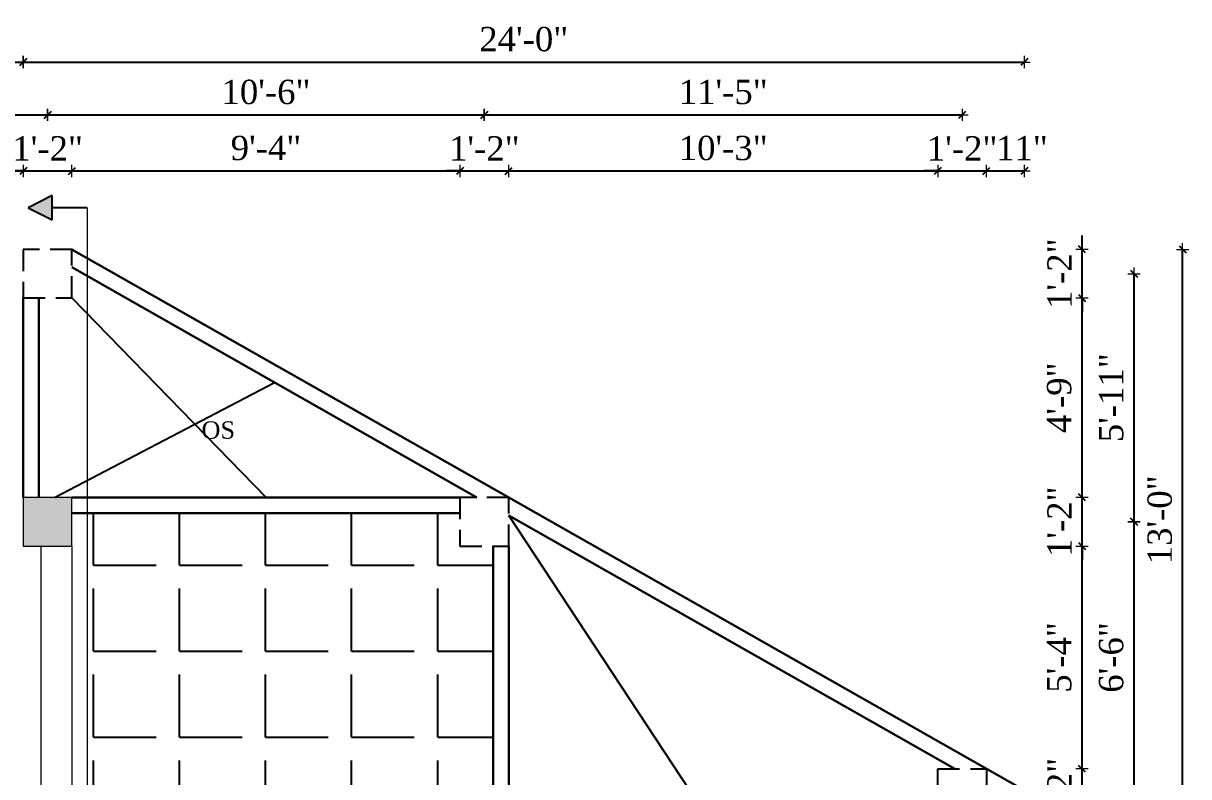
# Model space of a CAD drawing. Header units: inches. Extents: x 151827 to 346502, y -56182 to -23217.
# Drawn here: x 155697.4 to 156032.5, y -27082.9 to -26866.1 of the extents above; entities that cross this region are included whole.
import ezdxf

# ---------------------------------------------------------------- set-up
doc = ezdxf.new("R2010")
doc.units = ezdxf.units.IN
doc.header["$LTSCALE"] = 5
doc.header["$MEASUREMENT"] = 0
doc.linetypes.add('HIDDEN', pattern=[0.375, 0.25, -0.125])
doc.layers.add('A-WALL', color=7, linetype='Continuous', lineweight=9)
doc.layers.add('Dimension', color=7, linetype='Continuous', lineweight=18)
doc.layers.add('dim line', color=7, linetype='Continuous', lineweight=15, true_color=0xfab2b2)
doc.layers.add('TEXT', color=6, linetype='Continuous')
doc.layers.add('WALL', color=7, linetype='Continuous')
doc.styles.add('ordinary', font='times.ttf')
doc.dimstyles.new('Copy of 96', dxfattribs={"dimtxt": 7, "dimasz": 4, "dimexe": 0.5, "dimexo": 0.5, "dimgap": 3, "dimtad": 1, "dimdec": 1, "dimzin": 11, "dimdsep": 46, "dimlunit": 4, "dimtxsty": 'ordinary', "dimblk": 'OBLIQUE', "dimcen": 0.09, "dimse1": 1, "dimse2": 1, "dimclrt": 6, "dimazin": 0, "dimtfac": 1, "dimtdec": 1, "dimtix": 1, "dimtmove": 2, "dimatfit": 3, "dimldrblk": 'leader', "dimfxl": 0.5, "dimfxlon": 1, "dimtolj": 1, "dimtzin": 0, "dimarcsym": 0})

# ---------------------------------------------------------------- blocks, each defined once
blk = doc.blocks.new('oblique')
at = {"color": 0, "lineweight": -2}
blk.add_line((0.25, 0.25), (-0.25, -0.25), dxfattribs=at)
at = {"layer": 'dim line', "lineweight": 9}
for p, q in [((-0.4375, 0), (0.4375, 0)), ((0, 0.4375), (0, -0.4375))]:
    blk.add_line(p, q, dxfattribs=at)
blk = doc.blocks.new('*D497')
at = {"layer": 'A-WALL', "color": 0, "lineweight": -2, "ltscale": 5, "transparency": 16777216}
for p, q in [((156001.83, -27080.67), (156001.83, -27076.67)), ((156001.83, -27094.67), (156001.83, -27080.67)), ((156001.83, -27094.67), (156001.83, -27098.67))]:
    blk.add_line(p, q, dxfattribs=at)
at = {"layer": 'Defpoints', "color": 0, "ltscale": 5, "transparency": 16777216}
for p in [(155974.34, -27080.67), (156001.83, -27080.67), (155974.34, -27094.67)]:
    blk.add_point(p, dxfattribs=at)
at = {"layer": 'A-WALL', "color": 0, "lineweight": -2, "ltscale": 5, "transparency": 16777216, "xscale": 4, "yscale": 4, "zscale": 4}
for p, rotation in [((156001.83, -27080.67), 270), ((156001.83, -27094.67), 90)]:
    blk.add_blockref('oblique', p, dxfattribs=dict(at, rotation=rotation))
at = {"layer": 'A-WALL', "color": 6, "ltscale": 5, "transparency": 16777216, "insert": (155995.33, -27087.67), "char_height": 7, "attachment_point": 5, "rotation": 90, "style": 'ordinary'}
blk.add_mtext('\\A1;1\'-2"', dxfattribs=at)
blk = doc.blocks.new('_OBLIQUE')
at = {"color": 0, "linetype": 'ByBlock'}
blk.add_line((-0.5, -0.5), (0.5, 0.5), dxfattribs=at)
blk = doc.blocks.new('leader')
at = {"layer": 'Dimension'}
for p, q in [((0, -4.328), (0, 4.328)), ((-4.424, 0), (4.424, 0))]:
    blk.add_line(p, q, dxfattribs=at)
blk = doc.blocks.new('*D498')
at = {"layer": 'A-WALL', "color": 0, "lineweight": -2, "ltscale": 5, "transparency": 16777216}
blk.add_line((156001.83, -27080.67), (156001.83, -27016.57), dxfattribs=at)
at = {"layer": 'Defpoints', "color": 0, "ltscale": 5, "transparency": 16777216}
for p in [(155836.95, -27016.57), (156001.83, -27016.57), (155974.34, -27080.67)]:
    blk.add_point(p, dxfattribs=at)
at = {"layer": 'A-WALL', "color": 0, "lineweight": -2, "ltscale": 5, "transparency": 16777216, "xscale": 4, "yscale": 4, "zscale": 4}
for p, rotation in [((156001.83, -27016.57), 90), ((156001.83, -27080.67), 270)]:
    blk.add_blockref('oblique', p, dxfattribs=dict(at, rotation=rotation))
at = {"layer": 'A-WALL', "color": 6, "ltscale": 5, "transparency": 16777216, "insert": (155995.27, -27048.62), "char_height": 7, "attachment_point": 5, "rotation": 90, "style": 'ordinary'}
blk.add_mtext('\\A1;5\'-4"', dxfattribs=at)
blk = doc.blocks.new('*D499')
at = {"layer": 'A-WALL', "color": 0, "lineweight": -2, "ltscale": 5, "transparency": 16777216}
for p, q in [((156001.83, -27002.57), (156001.83, -26998.57)), ((156001.83, -27016.57), (156001.83, -27002.57)), ((156001.83, -27016.57), (156001.83, -27020.57))]:
    blk.add_line(p, q, dxfattribs=at)
at = {"layer": 'Defpoints', "color": 0, "ltscale": 5, "transparency": 16777216}
for p in [(155836.95, -27002.57), (156001.83, -27002.57), (155836.95, -27016.57)]:
    blk.add_point(p, dxfattribs=at)
at = {"layer": 'A-WALL', "color": 0, "lineweight": -2, "ltscale": 5, "transparency": 16777216, "xscale": 4, "yscale": 4, "zscale": 4}
for p, rotation in [((156001.83, -27002.57), 270), ((156001.83, -27016.57), 90)]:
    blk.add_blockref('oblique', p, dxfattribs=dict(at, rotation=rotation))
at = {"layer": 'A-WALL', "color": 6, "ltscale": 5, "transparency": 16777216, "insert": (155995.33, -27009.57), "char_height": 7, "attachment_point": 5, "rotation": 90, "style": 'ordinary'}
blk.add_mtext('\\A1;1\'-2"', dxfattribs=at)
blk = doc.blocks.new('*D500')
at = {"layer": 'A-WALL', "color": 0, "lineweight": -2, "ltscale": 5, "transparency": 16777216}
blk.add_line((156001.83, -27002.57), (156001.83, -26945.19), dxfattribs=at)
at = {"layer": 'Defpoints', "color": 0, "ltscale": 5, "transparency": 16777216}
for p in [(155711.38, -26945.19), (156001.83, -26945.19), (155836.95, -27002.57)]:
    blk.add_point(p, dxfattribs=at)
at = {"layer": 'A-WALL', "color": 0, "lineweight": -2, "ltscale": 5, "transparency": 16777216, "xscale": 4, "yscale": 4, "zscale": 4}
for p, rotation in [((156001.83, -26945.19), 90), ((156001.83, -27002.57), 270)]:
    blk.add_blockref('oblique', p, dxfattribs=dict(at, rotation=rotation))
at = {"layer": 'A-WALL', "color": 6, "ltscale": 5, "transparency": 16777216, "insert": (155995.26, -26973.88), "char_height": 7, "attachment_point": 5, "rotation": 90, "style": 'ordinary'}
blk.add_mtext('\\A1;4\'-9"', dxfattribs=at)
blk = doc.blocks.new('*D501')
at = {"layer": 'Defpoints', "color": 0, "linetype": 'HIDDEN', "ltscale": 5, "transparency": 16777216}
for p in [(155711.38, -26931.19), (156001.83, -26931.19), (155711.38, -26945.19)]:
    blk.add_point(p, dxfattribs=at)
at = {"layer": 'WALL', "color": 0, "lineweight": -2, "ltscale": 5, "transparency": 16777216}
for p, q in [((156001.83, -26931.19), (156001.83, -26927.19)), ((156001.83, -26945.19), (156001.83, -26931.19)), ((156001.83, -26945.19), (156001.83, -26949.19))]:
    blk.add_line(p, q, dxfattribs=at)
at = {"layer": 'WALL', "color": 0, "linetype": 'HIDDEN', "lineweight": -2, "ltscale": 5, "transparency": 16777216, "xscale": 4, "yscale": 4, "zscale": 4}
for p, rotation in [((156001.83, -26931.19), 270), ((156001.83, -26945.19), 90)]:
    blk.add_blockref('oblique', p, dxfattribs=dict(at, rotation=rotation))
at = {"layer": 'WALL', "color": 6, "linetype": 'HIDDEN', "ltscale": 5, "transparency": 16777216, "insert": (155995.33, -26938.19), "char_height": 7, "attachment_point": 5, "rotation": 90, "style": 'ordinary'}
blk.add_mtext('\\A1;1\'-2"', dxfattribs=at)
blk = doc.blocks.new('*D512')
at = {"layer": 'A-WALL', "color": 0, "lineweight": -2, "ltscale": 5, "transparency": 16777216}
blk.add_line((156016.78, -27087.67), (156016.78, -27009.57), dxfattribs=at)
at = {"layer": 'Defpoints', "color": 0, "ltscale": 5, "transparency": 16777216}
for p in [(155829.95, -27009.57), (156016.78, -27009.57), (155967.34, -27087.67)]:
    blk.add_point(p, dxfattribs=at)
at = {"layer": 'A-WALL', "color": 0, "lineweight": -2, "ltscale": 5, "transparency": 16777216, "xscale": 4, "yscale": 4, "zscale": 4}
for p, rotation in [((156016.78, -27009.57), 90), ((156016.78, -27087.67), 270)]:
    blk.add_blockref('oblique', p, dxfattribs=dict(at, rotation=rotation))
at = {"layer": 'A-WALL', "color": 6, "ltscale": 5, "transparency": 16777216, "insert": (156010.22, -27048.62), "char_height": 7, "attachment_point": 5, "rotation": 90, "style": 'ordinary'}
blk.add_mtext('\\A1;6\'-6"', dxfattribs=at)
blk = doc.blocks.new('*D513')
at = {"layer": 'A-WALL', "color": 0, "lineweight": -2, "ltscale": 5, "transparency": 16777216}
blk.add_line((156016.78, -27009.57), (156016.78, -26938.19), dxfattribs=at)
at = {"layer": 'Defpoints', "color": 0, "ltscale": 5, "transparency": 16777216}
for p in [(155704.38, -26938.19), (156016.78, -26938.19), (155829.95, -27009.57)]:
    blk.add_point(p, dxfattribs=at)
at = {"layer": 'A-WALL', "color": 0, "lineweight": -2, "ltscale": 5, "transparency": 16777216, "xscale": 4, "yscale": 4, "zscale": 4}
for p, rotation in [((156016.78, -26938.19), 90), ((156016.78, -27009.57), 270)]:
    blk.add_blockref('oblique', p, dxfattribs=dict(at, rotation=rotation))
at = {"layer": 'A-WALL', "color": 6, "ltscale": 5, "transparency": 16777216, "insert": (156010.22, -26973.88), "char_height": 7, "attachment_point": 5, "rotation": 90, "style": 'ordinary'}
blk.add_mtext('\\A1;5\'-11"', dxfattribs=at)
blk = doc.blocks.new('*D515')
at = {"layer": 'A-WALL', "color": 0, "lineweight": -2, "ltscale": 5, "transparency": 16777216}
blk.add_line((156030.74, -27086.85), (156030.74, -26931.19), dxfattribs=at)
at = {"layer": 'Defpoints', "color": 0, "ltscale": 5, "transparency": 16777216}
for p in [(155711.38, -26931.19), (156030.74, -26931.19), (155985.2, -27086.85)]:
    blk.add_point(p, dxfattribs=at)
at = {"layer": 'A-WALL', "color": 0, "lineweight": -2, "ltscale": 5, "transparency": 16777216, "xscale": 4, "yscale": 4, "zscale": 4}
for p, rotation in [((156030.74, -26931.19), 90), ((156030.74, -27086.85), 270)]:
    blk.add_blockref('oblique', p, dxfattribs=dict(at, rotation=rotation))
at = {"layer": 'A-WALL', "color": 6, "ltscale": 5, "transparency": 16777216, "insert": (156024.18, -27009.02), "char_height": 7, "attachment_point": 5, "rotation": 90, "style": 'ordinary'}
blk.add_mtext('\\A1;13\'-0"', dxfattribs=at)
blk = doc.blocks.new('*D518')
at = {"layer": 'A-WALL', "color": 0, "lineweight": -2, "ltscale": 5, "transparency": 16777216}
blk.add_line((155549.1, -27008.75), (155550.86, -26934.55), dxfattribs=at)
at = {"layer": 'Defpoints', "color": 0, "ltscale": 5, "transparency": 16777216}
for p in [(155550.86, -26934.55), (155704.38, -26938.19), (155583.5, -27009.57)]:
    blk.add_point(p, dxfattribs=at)
at = {"layer": 'A-WALL', "color": 0, "lineweight": -2, "ltscale": 5, "transparency": 16777216, "xscale": 4, "yscale": 4, "zscale": 4}
for p, rotation in [((155550.86, -26934.55), 88.64238169298139), ((155549.1, -27008.75), 268.6423816929814)]:
    blk.add_blockref('oblique', p, dxfattribs=dict(at, rotation=rotation))
at = {"layer": 'A-WALL', "color": 6, "ltscale": 5, "transparency": 16777216, "insert": (155543.42, -26971.5), "char_height": 7, "attachment_point": 5, "rotation": 88.6424, "style": 'ordinary'}
blk.add_mtext('\\A1;6\'-2"', dxfattribs=at)
blk = doc.blocks.new('*D672')
at = {"layer": 'A-WALL', "color": 0, "lineweight": -2, "ltscale": 5, "transparency": 16777216}
blk.add_line((155590.5, -26908.63), (155697.38, -26908.63), dxfattribs=at)
at = {"layer": 'Defpoints', "color": 0, "ltscale": 5, "transparency": 16777216}
for p in [(155697.38, -26908.63), (155697.38, -26931.19), (155590.5, -27002.57)]:
    blk.add_point(p, dxfattribs=at)
at = {"layer": 'A-WALL', "color": 0, "lineweight": -2, "ltscale": 5, "transparency": 16777216, "xscale": 4, "yscale": 4, "zscale": 4, "rotation": 180}
blk.add_blockref('oblique', (155590.5, -26908.63), dxfattribs=at)
at = {"layer": 'A-WALL', "color": 0, "lineweight": -2, "ltscale": 5, "transparency": 16777216, "xscale": 4, "yscale": 4, "zscale": 4}
blk.add_blockref('oblique', (155697.38, -26908.63), dxfattribs=at)
at = {"layer": 'A-WALL', "color": 6, "ltscale": 5, "transparency": 16777216, "insert": (155643.94, -26902.07), "char_height": 7, "attachment_point": 5, "style": 'ordinary'}
blk.add_mtext('\\A1;8\'-11"', dxfattribs=at)
blk = doc.blocks.new('*D673')
at = {"layer": 'A-WALL', "color": 0, "lineweight": -2, "ltscale": 5, "transparency": 16777216}
for p, q in [((155697.38, -26908.63), (155693.38, -26908.63)), ((155697.38, -26908.63), (155711.38, -26908.63)), ((155711.38, -26908.63), (155715.38, -26908.63))]:
    blk.add_line(p, q, dxfattribs=at)
at = {"layer": 'Defpoints', "color": 0, "ltscale": 5, "transparency": 16777216}
for p in [(155711.38, -26908.63), (155697.38, -26931.19), (155711.38, -26931.19)]:
    blk.add_point(p, dxfattribs=at)
at = {"layer": 'A-WALL', "color": 0, "lineweight": -2, "ltscale": 5, "transparency": 16777216, "xscale": 4, "yscale": 4, "zscale": 4}
blk.add_blockref('oblique', (155697.38, -26908.63), dxfattribs=at)
at = {"layer": 'A-WALL', "color": 0, "lineweight": -2, "ltscale": 5, "transparency": 16777216, "xscale": 4, "yscale": 4, "zscale": 4, "rotation": 180}
blk.add_blockref('oblique', (155711.38, -26908.63), dxfattribs=at)
at = {"layer": 'A-WALL', "color": 6, "ltscale": 5, "transparency": 16777216, "insert": (155704.38, -26902.13), "char_height": 7, "attachment_point": 5, "style": 'ordinary'}
blk.add_mtext('\\A1;1\'-2"', dxfattribs=at)
blk = doc.blocks.new('*D674')
at = {"layer": 'A-WALL', "color": 0, "lineweight": -2, "ltscale": 5, "transparency": 16777216}
blk.add_line((155711.38, -26908.63), (155822.95, -26908.63), dxfattribs=at)
at = {"layer": 'Defpoints', "color": 0, "ltscale": 5, "transparency": 16777216}
for p in [(155822.95, -26908.63), (155711.38, -26931.19), (155822.95, -27002.57)]:
    blk.add_point(p, dxfattribs=at)
at = {"layer": 'A-WALL', "color": 0, "lineweight": -2, "ltscale": 5, "transparency": 16777216, "xscale": 4, "yscale": 4, "zscale": 4, "rotation": 180}
blk.add_blockref('oblique', (155711.38, -26908.63), dxfattribs=at)
at = {"layer": 'A-WALL', "color": 0, "lineweight": -2, "ltscale": 5, "transparency": 16777216, "xscale": 4, "yscale": 4, "zscale": 4}
blk.add_blockref('oblique', (155822.95, -26908.63), dxfattribs=at)
at = {"layer": 'A-WALL', "color": 6, "ltscale": 5, "transparency": 16777216, "insert": (155767.17, -26902.06), "char_height": 7, "attachment_point": 5, "style": 'ordinary'}
blk.add_mtext('\\A1;9\'-4"', dxfattribs=at)
blk = doc.blocks.new('*D675')
at = {"layer": 'A-WALL', "color": 0, "lineweight": -2, "ltscale": 5, "transparency": 16777216}
for p, q in [((155822.95, -26908.63), (155818.95, -26908.63)), ((155822.95, -26908.63), (155836.95, -26908.63)), ((155836.95, -26908.63), (155840.95, -26908.63))]:
    blk.add_line(p, q, dxfattribs=at)
at = {"layer": 'Defpoints', "color": 0, "ltscale": 5, "transparency": 16777216}
for p in [(155836.95, -26908.63), (155822.95, -27002.57), (155836.95, -27002.57)]:
    blk.add_point(p, dxfattribs=at)
at = {"layer": 'A-WALL', "color": 0, "lineweight": -2, "ltscale": 5, "transparency": 16777216, "xscale": 4, "yscale": 4, "zscale": 4}
blk.add_blockref('oblique', (155822.95, -26908.63), dxfattribs=at)
at = {"layer": 'A-WALL', "color": 0, "lineweight": -2, "ltscale": 5, "transparency": 16777216, "xscale": 4, "yscale": 4, "zscale": 4, "rotation": 180}
blk.add_blockref('oblique', (155836.95, -26908.63), dxfattribs=at)
at = {"layer": 'A-WALL', "color": 6, "ltscale": 5, "transparency": 16777216, "insert": (155829.95, -26902.13), "char_height": 7, "attachment_point": 5, "style": 'ordinary'}
blk.add_mtext('\\A1;1\'-2"', dxfattribs=at)
blk = doc.blocks.new('*D676')
at = {"layer": 'A-WALL', "color": 0, "lineweight": -2, "ltscale": 5, "transparency": 16777216}
blk.add_line((155836.95, -26908.63), (155960.34, -26908.63), dxfattribs=at)
at = {"layer": 'Defpoints', "color": 0, "ltscale": 5, "transparency": 16777216}
for p in [(155960.34, -26908.63), (155836.95, -27002.57), (155960.34, -27080.67)]:
    blk.add_point(p, dxfattribs=at)
at = {"layer": 'A-WALL', "color": 0, "lineweight": -2, "ltscale": 5, "transparency": 16777216, "xscale": 4, "yscale": 4, "zscale": 4, "rotation": 180}
blk.add_blockref('oblique', (155836.95, -26908.63), dxfattribs=at)
at = {"layer": 'A-WALL', "color": 0, "lineweight": -2, "ltscale": 5, "transparency": 16777216, "xscale": 4, "yscale": 4, "zscale": 4}
blk.add_blockref('oblique', (155960.34, -26908.63), dxfattribs=at)
at = {"layer": 'A-WALL', "color": 6, "ltscale": 5, "transparency": 16777216, "insert": (155898.64, -26902.07), "char_height": 7, "attachment_point": 5, "style": 'ordinary'}
blk.add_mtext('\\A1;10\'-3"', dxfattribs=at)
blk = doc.blocks.new('*D677')
at = {"layer": 'A-WALL', "color": 0, "lineweight": -2, "ltscale": 5, "transparency": 16777216}
for p, q in [((155960.34, -26908.63), (155956.34, -26908.63)), ((155960.34, -26908.63), (155974.34, -26908.63)), ((155974.34, -26908.63), (155978.34, -26908.63))]:
    blk.add_line(p, q, dxfattribs=at)
at = {"layer": 'Defpoints', "color": 0, "ltscale": 5, "transparency": 16777216}
for p in [(155974.34, -26908.63), (155960.34, -27080.67), (155974.34, -27080.67)]:
    blk.add_point(p, dxfattribs=at)
at = {"layer": 'A-WALL', "color": 0, "lineweight": -2, "ltscale": 5, "transparency": 16777216, "xscale": 4, "yscale": 4, "zscale": 4}
blk.add_blockref('oblique', (155960.34, -26908.63), dxfattribs=at)
at = {"layer": 'A-WALL', "color": 0, "lineweight": -2, "ltscale": 5, "transparency": 16777216, "xscale": 4, "yscale": 4, "zscale": 4, "rotation": 180}
blk.add_blockref('oblique', (155974.34, -26908.63), dxfattribs=at)
at = {"layer": 'A-WALL', "color": 6, "ltscale": 5, "transparency": 16777216, "insert": (155967.34, -26902.13), "char_height": 7, "attachment_point": 5, "style": 'ordinary'}
blk.add_mtext('\\A1;1\'-2"', dxfattribs=at)
blk = doc.blocks.new('*D678')
at = {"layer": 'A-WALL', "color": 0, "lineweight": -2, "ltscale": 5, "transparency": 16777216}
blk.add_line((155974.34, -26908.63), (155985.2, -26908.63), dxfattribs=at)
at = {"layer": 'Defpoints', "color": 0, "ltscale": 5, "transparency": 16777216}
for p in [(155985.2, -26908.63), (155974.34, -27080.67), (155985.2, -27086.85)]:
    blk.add_point(p, dxfattribs=at)
at = {"layer": 'A-WALL', "color": 0, "lineweight": -2, "ltscale": 5, "transparency": 16777216, "xscale": 4, "yscale": 4, "zscale": 4, "rotation": 180}
blk.add_blockref('oblique', (155974.34, -26908.63), dxfattribs=at)
at = {"layer": 'A-WALL', "color": 0, "lineweight": -2, "ltscale": 5, "transparency": 16777216, "xscale": 4, "yscale": 4, "zscale": 4}
blk.add_blockref('oblique', (155985.2, -26908.63), dxfattribs=at)
at = {"layer": 'A-WALL', "color": 6, "ltscale": 5, "transparency": 16777216, "insert": (155984.53, -26902.05), "char_height": 7, "attachment_point": 5, "style": 'ordinary'}
blk.add_mtext('\\A1;11"', dxfattribs=at)
blk = doc.blocks.new('*D679')
at = {"layer": 'A-WALL', "color": 0, "lineweight": -2, "ltscale": 5, "transparency": 16777216}
blk.add_line((155583.5, -26892.5), (155704.38, -26892.5), dxfattribs=at)
at = {"layer": 'Defpoints', "color": 0, "ltscale": 5, "transparency": 16777216}
for p in [(155704.38, -26892.5), (155583.5, -27009.57), (155704.38, -27009.57)]:
    blk.add_point(p, dxfattribs=at)
at = {"layer": 'A-WALL', "color": 0, "lineweight": -2, "ltscale": 5, "transparency": 16777216, "xscale": 4, "yscale": 4, "zscale": 4, "rotation": 180}
blk.add_blockref('oblique', (155583.5, -26892.5), dxfattribs=at)
at = {"layer": 'A-WALL', "color": 0, "lineweight": -2, "ltscale": 5, "transparency": 16777216, "xscale": 4, "yscale": 4, "zscale": 4}
blk.add_blockref('oblique', (155704.38, -26892.5), dxfattribs=at)
at = {"layer": 'A-WALL', "color": 6, "ltscale": 5, "transparency": 16777216, "insert": (155643.94, -26885.94), "char_height": 7, "attachment_point": 5, "style": 'ordinary'}
blk.add_mtext('\\A1;10\'-1"', dxfattribs=at)
blk = doc.blocks.new('*D680')
at = {"layer": 'A-WALL', "color": 0, "lineweight": -2, "ltscale": 5, "transparency": 16777216}
blk.add_line((155704.38, -26892.5), (155829.95, -26892.5), dxfattribs=at)
at = {"layer": 'Defpoints', "color": 0, "ltscale": 5, "transparency": 16777216}
for p in [(155829.95, -26892.5), (155704.38, -27009.57), (155829.95, -27009.57)]:
    blk.add_point(p, dxfattribs=at)
at = {"layer": 'A-WALL', "color": 0, "lineweight": -2, "ltscale": 5, "transparency": 16777216, "xscale": 4, "yscale": 4, "zscale": 4, "rotation": 180}
blk.add_blockref('oblique', (155704.38, -26892.5), dxfattribs=at)
at = {"layer": 'A-WALL', "color": 0, "lineweight": -2, "ltscale": 5, "transparency": 16777216, "xscale": 4, "yscale": 4, "zscale": 4}
blk.add_blockref('oblique', (155829.95, -26892.5), dxfattribs=at)
at = {"layer": 'A-WALL', "color": 6, "ltscale": 5, "transparency": 16777216, "insert": (155767.17, -26885.94), "char_height": 7, "attachment_point": 5, "style": 'ordinary'}
blk.add_mtext('\\A1;10\'-6"', dxfattribs=at)
blk = doc.blocks.new('*D681')
at = {"layer": 'A-WALL', "color": 0, "lineweight": -2, "ltscale": 5, "transparency": 16777216}
blk.add_line((155829.95, -26892.5), (155967.34, -26892.5), dxfattribs=at)
at = {"layer": 'Defpoints', "color": 0, "ltscale": 5, "transparency": 16777216}
for p in [(155967.34, -26892.5), (155829.95, -27009.57), (155967.34, -27087.67)]:
    blk.add_point(p, dxfattribs=at)
at = {"layer": 'A-WALL', "color": 0, "lineweight": -2, "ltscale": 5, "transparency": 16777216, "xscale": 4, "yscale": 4, "zscale": 4, "rotation": 180}
blk.add_blockref('oblique', (155829.95, -26892.5), dxfattribs=at)
at = {"layer": 'A-WALL', "color": 0, "lineweight": -2, "ltscale": 5, "transparency": 16777216, "xscale": 4, "yscale": 4, "zscale": 4}
blk.add_blockref('oblique', (155967.34, -26892.5), dxfattribs=at)
at = {"layer": 'A-WALL', "color": 6, "ltscale": 5, "transparency": 16777216, "insert": (155898.64, -26885.94), "char_height": 7, "attachment_point": 5, "style": 'ordinary'}
blk.add_mtext('\\A1;11\'-5"', dxfattribs=at)
blk = doc.blocks.new('*D682')
at = {"layer": 'A-WALL', "color": 0, "lineweight": -2, "ltscale": 5, "transparency": 16777216}
blk.add_line((155576.5, -26877.3), (155697.38, -26877.3), dxfattribs=at)
at = {"layer": 'Defpoints', "color": 0, "ltscale": 5, "transparency": 16777216}
for p in [(155697.38, -26877.3), (155697.38, -26931.19), (155576.5, -27002.57)]:
    blk.add_point(p, dxfattribs=at)
at = {"layer": 'A-WALL', "color": 0, "lineweight": -2, "ltscale": 5, "transparency": 16777216, "xscale": 4, "yscale": 4, "zscale": 4, "rotation": 180}
blk.add_blockref('oblique', (155576.5, -26877.3), dxfattribs=at)
at = {"layer": 'A-WALL', "color": 0, "lineweight": -2, "ltscale": 5, "transparency": 16777216, "xscale": 4, "yscale": 4, "zscale": 4}
blk.add_blockref('oblique', (155697.38, -26877.3), dxfattribs=at)
at = {"layer": 'A-WALL', "color": 6, "ltscale": 5, "transparency": 16777216, "insert": (155636.94, -26870.74), "char_height": 7, "attachment_point": 5, "style": 'ordinary'}
blk.add_mtext('\\A1;10\'-1"', dxfattribs=at)
blk = doc.blocks.new('*D683')
at = {"layer": 'A-WALL', "color": 0, "lineweight": -2, "ltscale": 5, "transparency": 16777216}
blk.add_line((155697.38, -26877.3), (155985.2, -26877.3), dxfattribs=at)
at = {"layer": 'Defpoints', "color": 0, "ltscale": 5, "transparency": 16777216}
for p in [(155985.2, -26877.3), (155697.38, -26931.19), (155985.2, -27086.85)]:
    blk.add_point(p, dxfattribs=at)
at = {"layer": 'A-WALL', "color": 0, "lineweight": -2, "ltscale": 5, "transparency": 16777216, "xscale": 4, "yscale": 4, "zscale": 4, "rotation": 180}
blk.add_blockref('oblique', (155697.38, -26877.3), dxfattribs=at)
at = {"layer": 'A-WALL', "color": 0, "lineweight": -2, "ltscale": 5, "transparency": 16777216, "xscale": 4, "yscale": 4, "zscale": 4}
blk.add_blockref('oblique', (155985.2, -26877.3), dxfattribs=at)
at = {"layer": 'A-WALL', "color": 6, "ltscale": 5, "transparency": 16777216, "insert": (155841.29, -26870.74), "char_height": 7, "attachment_point": 5, "style": 'ordinary'}
blk.add_mtext('\\A1;24\'-0"', dxfattribs=at)

msp = doc.modelspace()

# ---------------------------------------------------------------- hatches: boundary and pattern name
at = {"ltscale": 5}
msp.add_hatch(color=256, dxfattribs=at).paths.add_polyline_path([(155705.67, -26922.71), (155705.67, -26915.7), (155698.78, -26919.28)])
at = {"layer": 'WALL', "linetype": 'ByBlock', "ltscale": 5, "true_color": 0xf8991e}
h = msp.add_hatch(color=30, dxfattribs=at)
h.dxf.hatch_style = 1
h.paths.add_polyline_path([(155697.38, -27016.57), (155711.38, -27016.57), (155711.38, -27002.57), (155697.38, -27002.57)])
h = msp.add_hatch(dxfattribs=at)
h.set_pattern_fill('ANGLE', color=30, scale=90)
h.set_pattern_definition([(0, (17241.283, 103.955), (0, 24.75), [18, -6.75]), (90, (17241.283, 103.955), (-24.75, 2e-15), [18, -6.75])])
h.paths.add_polyline_path([(155711.38, -27007.07), (155711.38, -27016.57), (155711.38, -27142.85), (155711.38, -27156.85), (155697.38, -27156.85), (155623.17, -27156.85), (155623.17, -27151.85), (155620.63, -27151.85, -0.414214), (155589.67, -27179.81), (155589.67, -27151.85), (155587.17, -27151.85), (155587.17, -27156.85), (155577.34, -27156.85), (155576.52, -27191.35), (155912.31, -27191.35), (155934.6, -27156.85), (155836.95, -27156.85), (155822.95, -27156.85), (155822.95, -27142.85), (155832.45, -27142.85), (155832.45, -27016.57), (155822.95, -27016.57), (155822.95, -27007.07)])
h.paths.add_polyline_path([(155746.52, -27090.99), (155803.83, -27090.99), (155803.83, -27083.32), (155746.52, -27083.32)], flags=24)

# ---------------------------------------------------------------- linework, layer by layer
at = {"ltscale": 5}
for p, q in [((155705.67, -26915.7, -72.71), (155698.78, -26919.28, -72.71)), ((155705.67, -26922.71, -72.71), (155705.67, -26915.7, -72.71)), ((155698.78, -26919.28, -72.71), (155705.67, -26922.71, -72.71)), ((155715.77, -26919.28, -72.71), (155705.67, -26919.28, -72.71))]:
    msp.add_line(p, q, dxfattribs=at)
at = {"layer": 'A-WALL', "ltscale": 5}
for p, q in [((155715.77, -26919.28, -72.71), (155715.77, -27207.85, -72.71)), ((155702.38, -27016.57, -72.71), (155702.38, -27142.85, -72.71)), ((155711.38, -27016.57, -72.71), (155711.38, -27142.85, -72.71))]:
    msp.add_line(p, q, dxfattribs=at)
at = {"layer": 'A-WALL', "lineweight": 30}
for p, q in [((155711.38, -26931.19, -72.71), (155836.95, -27002.57, -72.71)), ((155711.38, -26936.36, -72.71), (155827.84, -27002.57, -72.71)), ((155697.38, -26945.19, -72.71), (155697.38, -27002.57, -72.71)), ((155701.88, -26945.19, -72.71), (155701.88, -27002.57, -72.71)), ((155711.38, -27002.57, -72.71), (155822.95, -27002.57, -72.71)), ((155836.95, -27002.57, -72.71), (155985.2, -27086.85, -72.71)), ((155822.95, -27007.07, -72.71), (155711.38, -27007.07, -72.71)), ((155836.95, -27007.75, -72.71), (155965.23, -27080.67, -72.71)), ((155832.45, -27016.57, -72.71), (155832.45, -27143.35, -72.71)), ((155836.95, -27016.57, -72.71), (155836.95, -27143.35, -72.71))]:
    msp.add_line(p, q, dxfattribs=at)
at = {"layer": 'A-WALL', "ltscale": 5, "elevation": -72.71}
msp.add_lwpolyline([(155697.38, -27016.57), (155711.38, -27016.57), (155711.38, -27002.57), (155697.38, -27002.57)], close=True, dxfattribs=at)
at = {"layer": 'WALL', "color": 30, "linetype": 'ByBlock', "ltscale": 5, "true_color": 0xf8991e}
for p, q in [((155711.38, -26945.19, -72.71), (155767.17, -27002.57, -72.71)), ((155706.38, -27002.57, -72.71), (155769.61, -26969.47, -72.71)), ((155925.96, -27142.85, -72.71), (155836.95, -27007.75, -72.71))]:
    msp.add_line(p, q, dxfattribs=at)
at = {"layer": 'WALL', "color": 2, "linetype": 'HIDDEN', "ltscale": 5, "elevation": -72.71}
for points in [[(155697.38, -26945.19), (155711.38, -26945.19), (155711.38, -26931.19), (155697.38, -26931.19)], [(155822.95, -27016.57), (155836.95, -27016.57), (155836.95, -27002.57), (155822.95, -27002.57)], [(155960.34, -27080.67), (155974.34, -27080.67), (155974.34, -27094.67), (155960.34, -27094.67)]]:
    msp.add_lwpolyline(points, close=True, dxfattribs=at)

# ---------------------------------------------------------------- texts
at = {"layer": 'TEXT', "style": 'ordinary'}
msp.add_text('OS', height=5, dxfattribs=at).set_placement((155748.62, -26985.68, -72.71))

# ---------------------------------------------------------------- dimensions: what is measured, and where the dimension line sits
at = {"layer": 'A-WALL', "ltscale": 5}
for base, p1, p2, picture, middle in [((155697.38, -26877.3, -72.71), (155576.5, -27002.57, -72.71), (155697.38, -26931.19, -72.71), '*D682', (155636.94, -26870.74, -72.71)), ((155985.2, -26877.3, -72.71), (155697.38, -26931.19, -72.71), (155985.2, -27086.85, -72.71), '*D683', (155841.29, -26870.74, -72.71)), ((155704.38, -26892.5, -72.71), (155583.5, -27009.57, -72.71), (155704.38, -27009.57, -72.71), '*D679', (155643.94, -26885.94, -72.71)), ((155829.95, -26892.5, -72.71), (155704.38, -27009.57, -72.71), (155829.95, -27009.57, -72.71), '*D680', (155767.17, -26885.94, -72.71)), ((155967.34, -26892.5, -72.71), (155829.95, -27009.57, -72.71), (155967.34, -27087.67, -72.71), '*D681', (155898.64, -26885.94, -72.71)), ((155697.38, -26908.63, -72.71), (155590.5, -27002.57, -72.71), (155697.38, -26931.19, -72.71), '*D672', (155643.94, -26902.07, -72.71)), ((155711.38, -26908.63, -72.71), (155697.38, -26931.19, -72.71), (155711.38, -26931.19, -72.71), '*D673', (155704.38, -26902.13, -72.71)), ((155822.95, -26908.63, -72.71), (155711.38, -26931.19, -72.71), (155822.95, -27002.57, -72.71), '*D674', (155767.17, -26902.06, -72.71)), ((155836.95, -26908.63, -72.71), (155822.95, -27002.57, -72.71), (155836.95, -27002.57, -72.71), '*D675', (155829.95, -26902.13, -72.71)), ((155960.34, -26908.63, -72.71), (155836.95, -27002.57, -72.71), (155960.34, -27080.67, -72.71), '*D676', (155898.64, -26902.07, -72.71)), ((155974.34, -26908.63, -72.71), (155960.34, -27080.67, -72.71), (155974.34, -27080.67, -72.71), '*D677', (155967.34, -26902.13, -72.71))]:
    dim = msp.add_linear_dim(base=base, p1=p1, p2=p2, dimstyle='Copy of 96', override={"dimdec": 0, "dimblk": 'oblique', "dimtdec": 0, "dimarcsym": 1}, dxfattribs=at)
    dim.commit()
    dim.dimension.update_dxf_attribs({"geometry": picture, "text_midpoint": middle})
dim = msp.add_linear_dim(base=(155985.2, -26908.63, -72.71), p1=(155974.34, -27080.67, -72.71), p2=(155985.2, -27086.85, -72.71), dimstyle='Copy of 96', override={"dimdec": 0, "dimblk": 'oblique', "dimtdec": 0, "dimarcsym": 1}, dxfattribs=at)
dim.commit()
dim.dimension.update_dxf_attribs({"geometry": '*D678', "text_midpoint": (155984.53, -26902.05, -72.71), "dimtype": 160})
for base, p1, p2, angle, picture, middle in [((156030.74, -26931.19, -72.71), (155985.2, -27086.85, -72.71), (155711.38, -26931.19, -72.71), 90, '*D515', (156024.18, -27009.02, -72.71)), ((155550.86, -26934.55, -72.71), (155583.5, -27009.57, -72.71), (155704.38, -26938.19, -72.71), 268.6424, '*D518', (155543.42, -26971.5, -72.71)), ((156016.78, -26938.19, -72.71), (155829.95, -27009.57, -72.71), (155704.38, -26938.19, -72.71), 90, '*D513', (156010.22, -26973.88, -72.71)), ((156001.83, -26945.19, -72.71), (155836.95, -27002.57, -72.71), (155711.38, -26945.19, -72.71), 90, '*D500', (155995.26, -26973.88, -72.71)), ((156001.83, -27002.57, -72.71), (155836.95, -27016.57, -72.71), (155836.95, -27002.57, -72.71), 90, '*D499', (155995.33, -27009.57, -72.71)), ((156016.78, -27009.57, -72.71), (155967.34, -27087.67, -72.71), (155829.95, -27009.57, -72.71), 90, '*D512', (156010.22, -27048.62, -72.71)), ((156001.83, -27016.57, -72.71), (155974.34, -27080.67, -72.71), (155836.95, -27016.57, -72.71), 90, '*D498', (155995.27, -27048.62, -72.71)), ((156001.83, -27080.67, -72.71), (155974.34, -27094.67, -72.71), (155974.34, -27080.67, -72.71), 90, '*D497', (155995.33, -27087.67, -72.71))]:
    dim = msp.add_linear_dim(base=base, p1=p1, p2=p2, angle=angle, dimstyle='Copy of 96', override={"dimdec": 0, "dimblk": 'oblique', "dimtdec": 0, "dimarcsym": 1}, dxfattribs=at)
    dim.commit()
    dim.dimension.update_dxf_attribs({"geometry": picture, "text_midpoint": middle})
at = {"layer": 'WALL', "color": 2, "linetype": 'HIDDEN', "ltscale": 5}
dim = msp.add_linear_dim(base=(156001.83, -26931.19, -72.71), p1=(155711.38, -26945.19, -72.71), p2=(155711.38, -26931.19, -72.71), angle=90, dimstyle='Copy of 96', override={"dimdec": 0, "dimblk": 'oblique', "dimtdec": 0, "dimarcsym": 1}, dxfattribs=at)
dim.commit()
dim.dimension.update_dxf_attribs({"geometry": '*D501', "text_midpoint": (155995.33, -26938.19, -72.71)})

doc.saveas('drawing.dxf')
